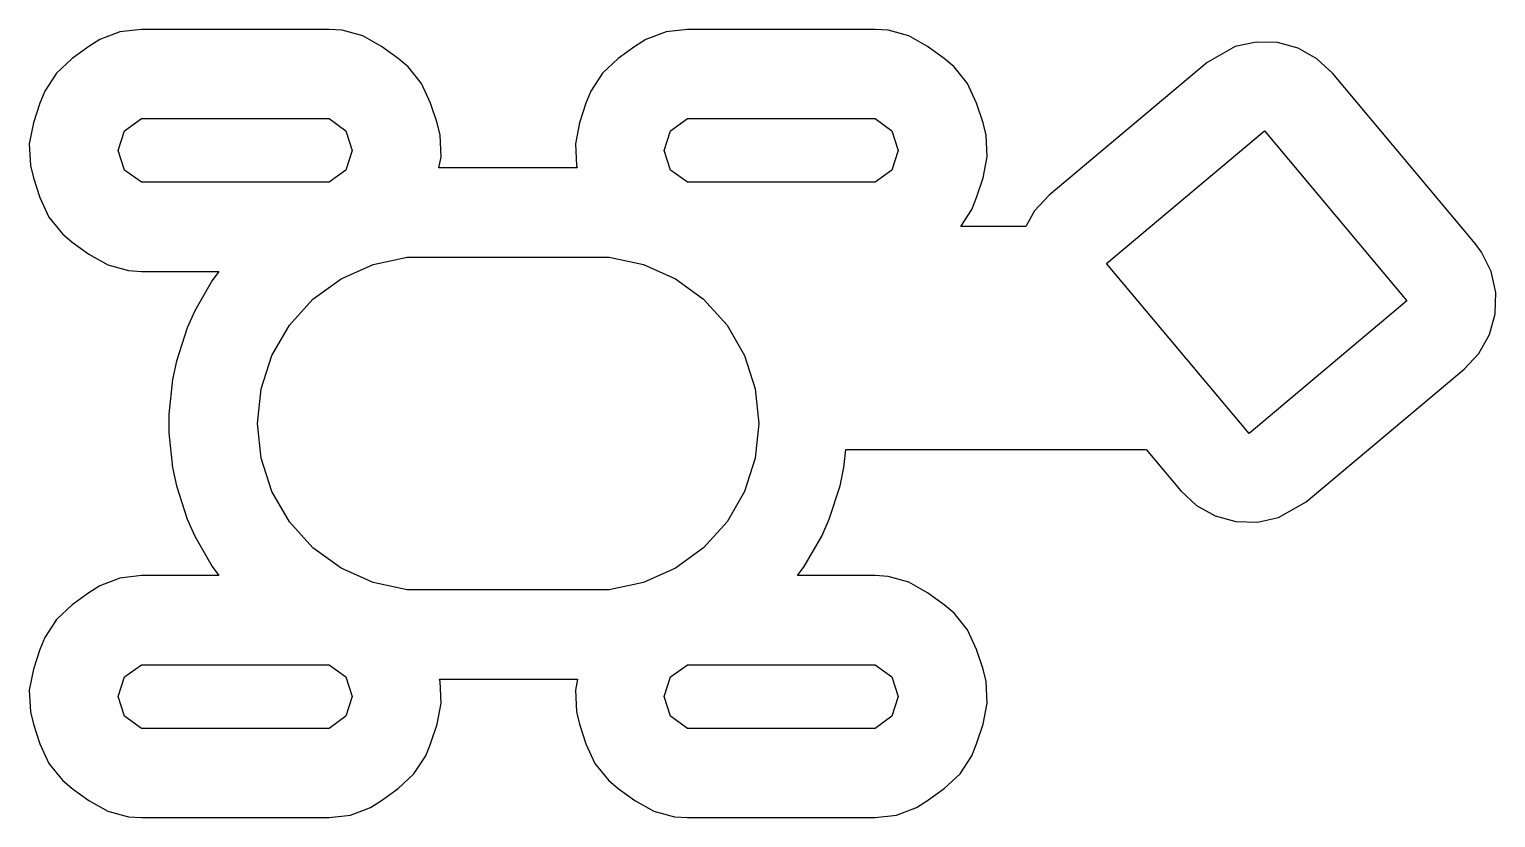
# Model space of a CAD drawing. Header units: metres. Extents: x -110 to 21, y -48 to 23.
import ezdxf

# ---------------------------------------------------------------- set-up
doc = ezdxf.new("R2010")
doc.units = ezdxf.units.M

msp = doc.modelspace()

# ---------------------------------------------------------------- linework, layer by layer
for p, q in [((-102.009, 22.4381), (-103.812, 21.7542)), ((-100.094, 22.6705), (-102.009, 22.4381)), ((-83.2399, 22.6705), (-100.094, 22.6705)), ((-82.084, 22.5866), (-83.2399, 22.6705)), ((-80.2232, 22.0799), (-82.084, 22.5866)), ((-53.0086, 22.4381), (-54.8118, 21.7542)), ((-51.0941, 22.6705), (-53.0086, 22.4381)), ((-34.2399, 22.6705), (-51.0941, 22.6705)), ((-33.084, 22.5866), (-34.2399, 22.6705)), ((-31.2232, 22.0799), (-33.084, 22.5866)), ((-104.796, 21.1427), (-106.296, 20.0529)), ((-103.812, 21.7542), (-104.796, 21.1427)), ((-78.5376, 21.1427), (-80.2232, 22.0799)), ((-77.0376, 20.0529), (-78.5376, 21.1427)), ((-55.7963, 21.1427), (-57.2963, 20.0529)), ((-54.8118, 21.7542), (-55.7963, 21.1427)), ((-29.5377, 21.1427), (-31.2232, 22.0799)), ((-28.0377, 20.0529), (-29.5377, 21.1427)), ((-1.94482, 21.1215), (-4.45213, 19.6963)), ((-0.06056, 21.5326), (-1.94482, 21.1215)), ((1.86732, 21.4808), (-0.06056, 21.5326)), ((3.72681, 20.9692), (1.86732, 21.4808)), ((-106.296, 20.0529), (-107.709, 18.7395)), ((-76.1518, 19.3055), (-77.0376, 20.0529)), ((-57.2963, 20.0529), (-58.7086, 18.7395)), ((-27.1519, 19.3055), (-28.0377, 20.0529)), ((5.40981, 20.0274), (3.72681, 20.9692)), ((6.81853, 18.7102), (5.40981, 20.0274)), ((-107.709, 18.7395), (-108.765, 17.1263)), ((-74.9442, 17.8018), (-76.1518, 19.3055)), ((-58.7086, 18.7395), (-59.7655, 17.1263)), ((-25.9442, 17.8019), (-27.1519, 19.3055)), ((-4.45213, 19.6963), (-18.6239, 7.8047)), ((19.61, 3.46596), (6.81853, 18.7102)), ((-108.765, 17.1263), (-109.202, 16.0529)), ((-74.1315, 16.0528), (-74.9442, 17.8018)), ((-59.7655, 17.1263), (-60.2025, 16.0528)), ((-25.1315, 16.0529), (-25.9442, 17.8019)), ((-109.202, 16.0529), (-109.775, 14.2895)), ((-73.5585, 14.2895), (-74.1315, 16.0528)), ((-60.2025, 16.0528), (-60.7755, 14.2895)), ((-24.5585, 14.2895), (-25.1315, 16.0529)), ((-101.594, 13.5807), (-100.094, 14.6705)), ((-100.094, 14.6705), (-83.2399, 14.6705)), ((-83.2399, 14.6705), (-81.7399, 13.5807)), ((-52.5941, 13.5807), (-51.0941, 14.6705)), ((-51.0941, 14.6705), (-34.2399, 14.6705)), ((-34.2399, 14.6705), (-32.7399, 13.5807)), ((-109.775, 14.2895), (-110.146, 12.3969)), ((-102.167, 11.8174), (-101.594, 13.5807)), ((-81.7399, 13.5807), (-81.167, 11.8174)), ((-73.2812, 13.1643), (-73.5585, 14.2895)), ((-73.188, 11.238), (-73.2812, 13.1643)), ((-60.7755, 14.2895), (-61.146, 12.3968)), ((-53.167, 11.8174), (-52.5941, 13.5807)), ((-32.7399, 13.5807), (-32.167, 11.8174)), ((-24.2812, 13.1642), (-24.5585, 14.2895)), ((-24.188, 11.2379), (-24.2812, 13.1642)), ((-13.4816, 1.67635), (0.69017, 13.5679)), ((0.69017, 13.5679), (13.4816, -1.67635)), ((-110.146, 12.3969), (-110.053, 10.4706)), ((-61.146, 12.3968), (-61.0528, 10.4705)), ((-101.594, 10.054), (-102.167, 11.8174)), ((-81.167, 11.8174), (-81.7399, 10.054)), ((-73.3843, 10.2352), (-73.188, 11.238)), ((-52.5941, 10.054), (-53.167, 11.8174)), ((-32.167, 11.8174), (-32.7399, 10.054)), ((-24.5585, 9.34525), (-24.188, 11.2379)), ((-110.053, 10.4706), (-109.775, 9.34525)), ((-109.775, 9.34525), (-109.202, 7.58188)), ((-100.094, 8.9642), (-101.594, 10.054)), ((-81.7399, 10.054), (-83.2399, 8.9642)), ((-60.9948, 10.2352), (-73.3843, 10.2352)), ((-61.0528, 10.4705), (-60.9948, 10.2352)), ((-51.0941, 8.9642), (-52.5941, 10.054)), ((-32.7399, 10.054), (-34.2399, 8.9642)), ((-25.1315, 7.58188), (-24.5585, 9.34525)), ((-83.2399, 8.9642), (-100.094, 8.9642)), ((-34.2399, 8.9642), (-51.0941, 8.9642)), ((-109.202, 7.58188), (-108.39, 5.8329)), ((-25.5685, 6.50848), (-25.1315, 7.58188)), ((-18.6239, 7.8047), (-19.9411, 6.39598)), ((-108.39, 5.8329), (-107.182, 4.32922)), ((-26.5568, 5), (-25.5685, 6.50848)), ((-19.9411, 6.39598), (-20.7223, 5)), ((-107.182, 4.32922), (-106.296, 3.58188)), ((-20.7223, 5), (-26.5568, 5)), ((-106.296, 3.58188), (-104.796, 2.49207)), ((20.1852, 2.68977), (19.61, 3.46596)), ((21.0352, 0.95865), (20.1852, 2.68977)), ((-104.796, 2.49207), (-103.111, 1.55481)), ((-103.111, 1.55481), (-101.25, 1.04816)), ((-82.167, 0.30776), (-79.3022, 1.58322)), ((-79.3022, 1.58322), (-76.2349, 2.2352)), ((-76.2349, 2.2352), (-58.0991, 2.2352)), ((-58.0991, 2.2352), (-55.0317, 1.58322)), ((-55.0317, 1.58322), (-52.167, 0.30776)), ((-0.69017, -13.5679), (-13.4816, 1.67635)), ((-101.25, 1.04816), (-100.094, 0.9642)), ((-100.094, 0.9642), (-93.1274, 0.9642)), ((-93.7305, 0.13415), (-95.2984, -2.58157)), ((-93.1274, 0.9642), (-93.7305, 0.13415)), ((-84.7039, -1.53543), (-82.167, 0.30776)), ((-52.167, 0.30776), (-49.63, -1.53543)), ((21.4463, -0.92561), (21.0352, 0.95865)), ((21.3946, -2.8535), (21.4463, -0.92561)), ((-95.2984, -2.58157), (-95.9786, -4.10941)), ((-86.8022, -3.86583), (-84.7039, -1.53543)), ((-49.63, -1.53543), (-47.5317, -3.86583)), ((13.4816, -1.67635), (-0.69017, -13.5679)), ((-88.3702, -6.58156), (-86.8022, -3.86583)), ((-47.5317, -3.86583), (-45.9638, -6.58156)), ((20.8829, -4.71298), (21.3946, -2.8535)), ((-95.9786, -4.10941), (-96.9476, -7.09178)), ((19.9411, -6.39598), (20.8829, -4.71298)), ((18.6239, -7.8047), (19.9411, -6.39598)), ((-96.9476, -7.09178), (-97.2954, -8.72769)), ((-89.3392, -9.56393), (-88.3702, -6.58156)), ((-45.9638, -6.58156), (-44.9948, -9.56393)), ((4.45213, -19.6963), (18.6239, -7.8047)), ((-97.2954, -8.72769), (-97.6232, -11.8464)), ((-89.667, -12.6826), (-89.3392, -9.56393)), ((-44.9948, -9.56393), (-44.667, -12.6826)), ((-97.6232, -11.8464), (-97.6232, -13.5188)), ((-89.3392, -15.8013), (-89.667, -12.6826)), ((-44.667, -12.6826), (-44.9948, -15.8013)), ((-97.6232, -13.5188), (-97.2954, -16.6375)), ((-37.0386, -16.6375), (-36.8665, -15)), ((-36.8665, -15), (-9.93178, -15)), ((-9.93178, -15), (-6.81853, -18.7102)), ((-97.2954, -16.6375), (-96.9476, -18.2734)), ((-88.3702, -18.7836), (-89.3392, -15.8013)), ((-44.9948, -15.8013), (-45.9638, -18.7836)), ((-37.3863, -18.2734), (-37.0386, -16.6375)), ((-96.9476, -18.2734), (-95.9786, -21.2558)), ((-38.3554, -21.2558), (-37.3863, -18.2734)), ((-86.8022, -21.4994), (-88.3702, -18.7836)), ((-45.9638, -18.7836), (-47.5317, -21.4994)), ((-6.81853, -18.7102), (-5.40981, -20.0274)), ((1.94482, -21.1215), (4.45213, -19.6963)), ((-5.40981, -20.0274), (-3.72681, -20.9692)), ((-3.72681, -20.9692), (-1.86732, -21.4808)), ((-95.9786, -21.2558), (-95.2984, -22.7836)), ((-84.7039, -23.8298), (-86.8022, -21.4994)), ((-47.5317, -21.4994), (-49.63, -23.8298)), ((-39.0356, -22.7836), (-38.3554, -21.2558)), ((-1.86732, -21.4808), (0.06056, -21.5326)), ((0.06056, -21.5326), (1.94482, -21.1215)), ((-95.2984, -22.7836), (-93.7305, -25.4994)), ((-40.6035, -25.4994), (-39.0356, -22.7836)), ((-82.167, -25.673), (-84.7039, -23.8298)), ((-49.63, -23.8298), (-52.167, -25.673)), ((-93.7305, -25.4994), (-93.1274, -26.3294)), ((-79.3022, -26.9484), (-82.167, -25.673)), ((-52.167, -25.673), (-55.0317, -26.9484)), ((-41.2066, -26.3294), (-40.6035, -25.4994)), ((-103.812, -27.2458), (-104.796, -27.8573)), ((-102.009, -26.5619), (-103.812, -27.2458)), ((-100.094, -26.3294), (-102.009, -26.5619)), ((-93.1274, -26.3294), (-100.094, -26.3294)), ((-76.2349, -27.6004), (-79.3022, -26.9484)), ((-58.0991, -27.6004), (-76.2349, -27.6004)), ((-55.0317, -26.9484), (-58.0991, -27.6004)), ((-34.2399, -26.3294), (-41.2066, -26.3294)), ((-33.084, -26.4134), (-34.2399, -26.3294)), ((-31.2232, -26.92), (-33.084, -26.4134)), ((-29.5377, -27.8573), (-31.2232, -26.92)), ((-106.296, -28.9471), (-107.709, -30.2605)), ((-104.796, -27.8573), (-106.296, -28.9471)), ((-28.0377, -28.9471), (-29.5377, -27.8573)), ((-27.1519, -29.6944), (-28.0377, -28.9471)), ((-107.709, -30.2605), (-108.765, -31.8737)), ((-25.9442, -31.1981), (-27.1519, -29.6944)), ((-25.1315, -32.9471), (-25.9442, -31.1981)), ((-108.765, -31.8737), (-109.202, -32.9471)), ((-109.202, -32.9471), (-109.775, -34.7105)), ((-24.5585, -34.7105), (-25.1315, -32.9471)), ((-109.775, -34.7105), (-110.146, -36.6031)), ((-102.167, -37.1826), (-101.594, -35.4192)), ((-101.594, -35.4192), (-100.094, -34.3294)), ((-100.094, -34.3294), (-83.2399, -34.3294)), ((-83.2399, -34.3294), (-81.7399, -35.4192)), ((-81.7399, -35.4192), (-81.167, -37.1826)), ((-53.167, -37.1826), (-52.5941, -35.4192)), ((-52.5941, -35.4192), (-51.0941, -34.3294)), ((-51.0941, -34.3294), (-34.2399, -34.3294)), ((-34.2399, -34.3294), (-32.7399, -35.4192)), ((-32.7399, -35.4192), (-32.167, -37.1826)), ((-24.2812, -35.8358), (-24.5585, -34.7105)), ((-110.146, -36.6031), (-110.053, -38.5295)), ((-73.2812, -35.8357), (-73.3392, -35.6004)), ((-73.3392, -35.6004), (-60.9497, -35.6004)), ((-73.188, -37.762), (-73.2812, -35.8357)), ((-60.9497, -35.6004), (-61.146, -36.6032)), ((-61.146, -36.6032), (-61.0528, -38.5295)), ((-24.188, -37.7621), (-24.2812, -35.8358)), ((-101.594, -38.946), (-102.167, -37.1826)), ((-81.167, -37.1826), (-81.7399, -38.946)), ((-73.5585, -39.6547), (-73.188, -37.762)), ((-52.5941, -38.946), (-53.167, -37.1826)), ((-32.167, -37.1826), (-32.7399, -38.946)), ((-24.5585, -39.6548), (-24.188, -37.7621)), ((-110.053, -38.5295), (-109.775, -39.6548)), ((-100.094, -40.0358), (-101.594, -38.946)), ((-81.7399, -38.946), (-83.2399, -40.0358)), ((-61.0528, -38.5295), (-60.7755, -39.6547)), ((-51.0941, -40.0358), (-52.5941, -38.946)), ((-32.7399, -38.946), (-34.2399, -40.0358)), ((-109.775, -39.6548), (-109.202, -41.4181)), ((-83.2399, -40.0358), (-100.094, -40.0358)), ((-74.1315, -41.418), (-73.5585, -39.6547)), ((-60.7755, -39.6547), (-60.2025, -41.418)), ((-34.2399, -40.0358), (-51.0941, -40.0358)), ((-25.1315, -41.4181), (-24.5585, -39.6548)), ((-109.202, -41.4181), (-108.39, -43.1671)), ((-74.5685, -42.4915), (-74.1315, -41.418)), ((-60.2025, -41.418), (-59.3898, -43.167)), ((-25.5685, -42.4915), (-25.1315, -41.4181)), ((-108.39, -43.1671), (-107.182, -44.6708)), ((-75.6254, -44.1047), (-74.5685, -42.4915)), ((-59.3898, -43.167), (-58.1822, -44.6707)), ((-26.6254, -44.1047), (-25.5685, -42.4915)), ((-107.182, -44.6708), (-106.296, -45.4181)), ((-77.0376, -45.4181), (-75.6254, -44.1047)), ((-58.1822, -44.6707), (-57.2963, -45.4181)), ((-28.0377, -45.4181), (-26.6254, -44.1047)), ((-106.296, -45.4181), (-104.796, -46.5079)), ((-78.5376, -46.5079), (-77.0376, -45.4181)), ((-57.2963, -45.4181), (-55.7963, -46.5079)), ((-29.5377, -46.5079), (-28.0377, -45.4181)), ((-104.796, -46.5079), (-103.111, -47.4452)), ((-81.3254, -47.8033), (-79.5221, -47.1194)), ((-79.5221, -47.1194), (-78.5376, -46.5079)), ((-55.7963, -46.5079), (-54.1108, -47.4452)), ((-32.3254, -47.8033), (-30.5222, -47.1194)), ((-30.5222, -47.1194), (-29.5377, -46.5079)), ((-103.111, -47.4452), (-101.25, -47.9518)), ((-101.25, -47.9518), (-100.094, -48.0358)), ((-100.094, -48.0358), (-83.2399, -48.0358)), ((-83.2399, -48.0358), (-81.3254, -47.8033)), ((-54.1108, -47.4452), (-52.25, -47.9518)), ((-52.25, -47.9518), (-51.0941, -48.0358)), ((-51.0941, -48.0358), (-34.2399, -48.0358)), ((-34.2399, -48.0358), (-32.3254, -47.8033))]:
    msp.add_line(p, q)

doc.saveas('drawing.dxf')
